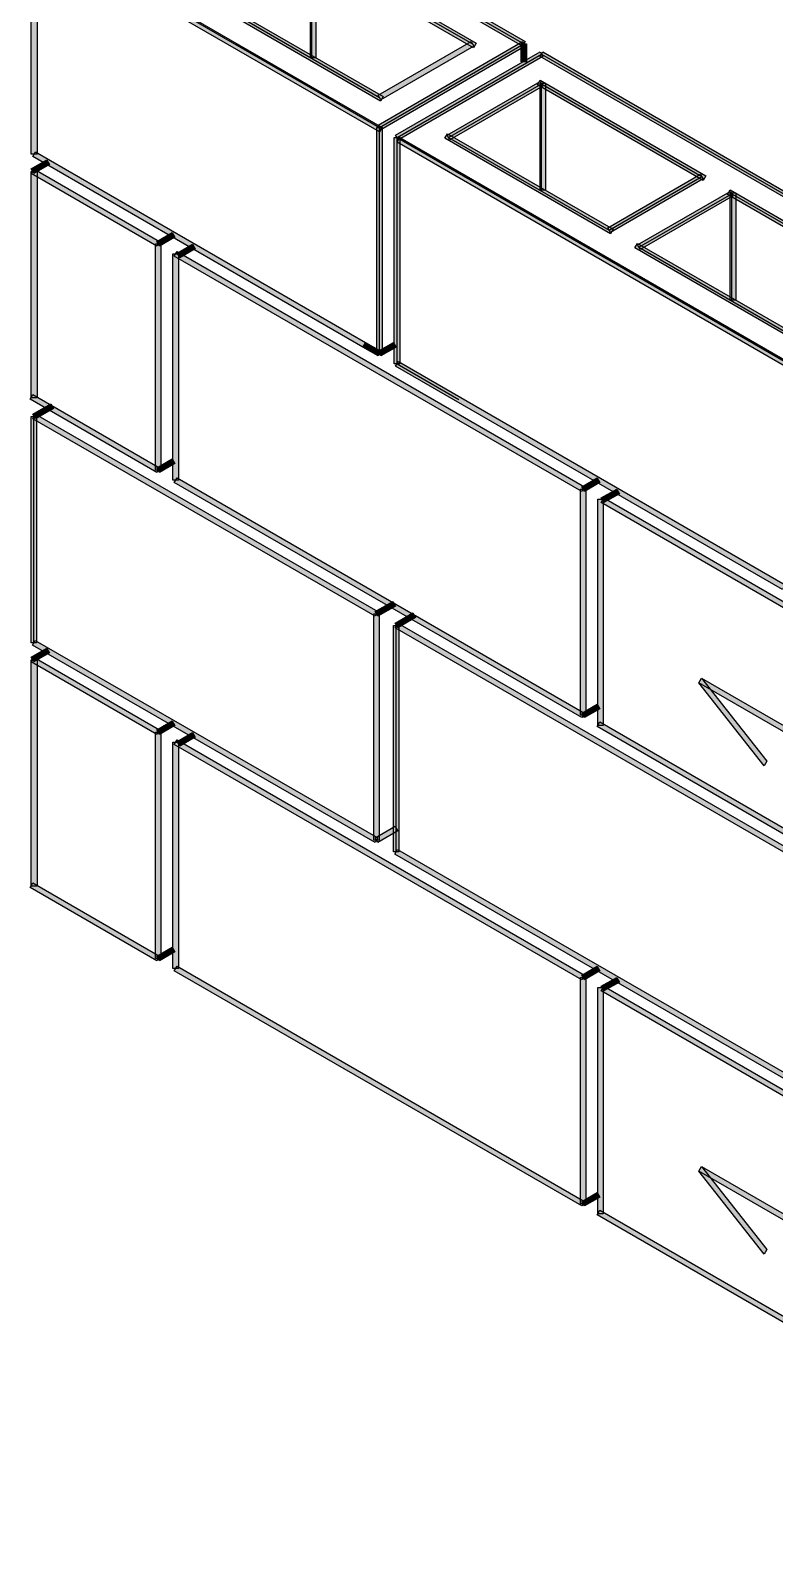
# Model space of a CAD drawing. Extents: x 0 to 119, y 0 to 84.
# Drawn here: x 45.03 to 47.53, y 40.54 to 45.62 of the extents above; entities that cross this region are included whole.
import ezdxf

# ---------------------------------------------------------------- set-up
doc = ezdxf.new("R2010")
doc.units = 0
doc.header["$MEASUREMENT"] = 0
doc.layers.add('10', color=252, linetype='CONTINUOUS')

msp = doc.modelspace()

# ---------------------------------------------------------------- linework, layer by layer
at = {"layer": '10', "color": 252, "linetype": 'Continuous'}
for p, q in [((45.531569, 46.247674), (46.691216, 45.578151)), ((45.039845, 45.971571), (46.206242, 45.298151)), ((45.039845, 45.971571), (46.206242, 45.298151)), ((45.979114, 45.529284), (45.979114, 45.889284)), ((45.979114, 45.889284), (46.518011, 45.578151)), ((45.667345, 45.709284), (46.206242, 45.398151)), ((45.721268, 45.578151), (46.206242, 45.298151)), ((46.206242, 45.298151), (46.691216, 45.578151)), ((46.206242, 45.298151), (46.691216, 45.578151)), ((46.691216, 45.518151), (46.691216, 45.578151)), ((46.264953, 45.264254), (46.749928, 45.544254)), ((46.749928, 45.544254), (48.100927, 44.764254)), ((46.438159, 45.264254), (46.749928, 45.444254)), ((46.749928, 45.444254), (47.288825, 45.133122)), ((46.749928, 45.084254), (46.749928, 45.444254)), ((46.206242, 44.538151), (46.206242, 45.298151)), ((46.264953, 45.264254), (47.615953, 44.484254)), ((46.264953, 45.264254), (47.615953, 44.484254)), ((46.264953, 44.504254), (46.264953, 45.264254)), ((46.438159, 45.264254), (46.977056, 44.953122)), ((46.977056, 44.953122), (47.288825, 45.133122)), ((47.077056, 44.895387), (47.388825, 45.075387)), ((47.388825, 45.075387), (47.927722, 44.764254)), ((47.388825, 44.715387), (47.388825, 45.075387)), ((45.530669, 44.868197), (45.582631, 44.898197)), ((47.077056, 44.895387), (47.615953, 44.584254)), ((46.15428, 44.568151), (46.206242, 44.538151)), ((46.206242, 44.538151), (46.258203, 44.568151)), ((46.264953, 44.504254), (46.4728, 44.384254)), ((45.045595, 43.567422), (45.045595, 44.327422)), ((45.462956, 44.147287), (45.514918, 44.177287)), ((46.261938, 42.865166), (46.261938, 43.625166)), ((46.889821, 43.323486), (46.941783, 43.353486)), ((45.530669, 43.228197), (45.582631, 43.258197)), ((45.462956, 42.507287), (45.514918, 42.537287)), ((46.889821, 41.683486), (46.941783, 41.713486))]:
    msp.add_line(p, q, dxfattribs=at)
for points in [[(45.527069, 46.23988), (45.536069, 46.255468), (46.695716, 45.585946), (46.686716, 45.570357), (45.527069, 46.23988)], [(45.036595, 45.967674), (45.056595, 45.967674), (45.056595, 45.207674), (45.036595, 45.207674), (45.036595, 45.967674)], [(45.039845, 45.955983), (45.048845, 45.971571), (46.215242, 45.298151), (46.206242, 45.282563), (45.039845, 45.955983)], [(45.965311, 45.886861), (45.974311, 45.90245), (46.530529, 45.581317), (46.521529, 45.565729), (45.965311, 45.886861)], [(45.974614, 45.891882), (45.992614, 45.891882), (45.992614, 45.531882), (45.974614, 45.531882), (45.974614, 45.891882)], [(45.653533, 45.706866), (45.662533, 45.722455), (46.218751, 45.401322), (46.209751, 45.385734), (45.653533, 45.706866)], [(46.210742, 45.390357), (46.201742, 45.405946), (46.513511, 45.585946), (46.522511, 45.570357), (46.210742, 45.390357)], [(46.210742, 45.290357), (46.201742, 45.305946), (46.686716, 45.585946), (46.695716, 45.570357), (46.210742, 45.290357)], [(46.682216, 45.578151), (46.700216, 45.578151), (46.700216, 45.518151), (46.682216, 45.518151), (46.682216, 45.578151)], [(46.269453, 45.25646), (46.260453, 45.272048), (46.745428, 45.552048), (46.754428, 45.53646), (46.269453, 45.25646)], [(46.745428, 45.53646), (46.754428, 45.552048), (48.105427, 44.772048), (48.096427, 44.75646), (46.745428, 45.53646)], [(46.442659, 45.25646), (46.433659, 45.272048), (46.745428, 45.452048), (46.754428, 45.43646), (46.442659, 45.25646)], [(46.737108, 45.441264), (46.746108, 45.456853), (47.302326, 45.13572), (47.293326, 45.120132), (46.737108, 45.441264)], [(46.745428, 45.446852), (46.763428, 45.446852), (46.763428, 45.086852), (46.745428, 45.086852), (46.745428, 45.446852)], [(46.215242, 44.538151), (46.197242, 44.538151), (46.197242, 45.298151), (46.215242, 45.298151), (46.215242, 44.538151)], [(46.425339, 45.261264), (46.434339, 45.276853), (46.990556, 44.95572), (46.981556, 44.940132), (46.425339, 45.261264)], [(45.042095, 45.19988), (45.051095, 45.215468), (46.15878, 44.575946), (46.14978, 44.560357), (45.042095, 45.19988)], [(46.255953, 45.264254), (46.273953, 45.264254), (46.273953, 44.504254), (46.255953, 44.504254), (46.255953, 45.264254)], [(46.264953, 45.248666), (46.273953, 45.264254), (47.624953, 44.484254), (47.615953, 44.468666), (46.264953, 45.248666)], [(45.045594, 45.143055), (45.036594, 45.158643), (45.088556, 45.188643), (45.097556, 45.173055), (45.045594, 45.143055)], [(45.467456, 44.915081), (45.458456, 44.899493), (45.03659, 45.143058), (45.04559, 45.158646), (45.467456, 44.915081)], [(45.036595, 45.150248), (45.056595, 45.150248), (45.056595, 44.390248), (45.036595, 44.390248), (45.036595, 45.150248)], [(46.981556, 44.945327), (46.972556, 44.960916), (47.284325, 45.140916), (47.293325, 45.125327), (46.981556, 44.945327)], [(47.081556, 44.887592), (47.072556, 44.903181), (47.384325, 45.083181), (47.393325, 45.067592), (47.081556, 44.887592)], [(47.375022, 45.072964), (47.384022, 45.088553), (47.94024, 44.76742), (47.93124, 44.751832), (47.375022, 45.072964)], [(47.384325, 45.077985), (47.402325, 45.077985), (47.402325, 44.717985), (47.384325, 44.717985), (47.384325, 45.077985)], [(45.467456, 44.899493), (45.458456, 44.915081), (45.510418, 44.945081), (45.519418, 44.929493), (45.467456, 44.899493)], [(45.453956, 44.907287), (45.471956, 44.907287), (45.471956, 44.147287), (45.453956, 44.147287), (45.453956, 44.907287)], [(45.530668, 44.11339), (45.512668, 44.11339), (45.512668, 44.87339), (45.530668, 44.87339), (45.530668, 44.11339)], [(46.894321, 44.09128), (46.885321, 44.075692), (45.517168, 44.865596), (45.526168, 44.881185), (46.894321, 44.09128)], [(45.535169, 44.860402), (45.526169, 44.875991), (45.578131, 44.905991), (45.587131, 44.890402), (45.535169, 44.860402)], [(47.063244, 44.892969), (47.072244, 44.908558), (47.628462, 44.587425), (47.619462, 44.571837), (47.063244, 44.892969)], [(46.210742, 44.545946), (46.201742, 44.530357), (46.14978, 44.560357), (46.15878, 44.575946), (46.210742, 44.545946)], [(46.253703, 44.575946), (46.262703, 44.560357), (46.210742, 44.530357), (46.201742, 44.545946), (46.253703, 44.575946)], [(46.260453, 44.49646), (46.269453, 44.512048), (47.568492, 43.762048), (47.559492, 43.74646), (46.260453, 44.49646)], [(45.467456, 44.155081), (45.458456, 44.139493), (45.033481, 44.384855), (45.042481, 44.400443), (45.467456, 44.155081)], [(45.051532, 44.319627), (45.042532, 44.335215), (45.102064, 44.369587), (45.111064, 44.353998), (45.051532, 44.319627)], [(45.036595, 44.327422), (45.054595, 44.327422), (45.054595, 43.567422), (45.036595, 43.567422), (45.036595, 44.327422)], [(46.200503, 43.671857), (46.191503, 43.656268), (45.042532, 44.319628), (45.051532, 44.335216), (46.200503, 43.671857)], [(45.467456, 44.139493), (45.458456, 44.155081), (45.510418, 44.185081), (45.519418, 44.169493), (45.467456, 44.139493)], [(46.894321, 43.33128), (46.885321, 43.315692), (45.517168, 44.105597), (45.526168, 44.121186), (46.894321, 43.33128)], [(46.894321, 44.075692), (46.885321, 44.09128), (46.937283, 44.12128), (46.946283, 44.105692), (46.894321, 44.075692)], [(46.880821, 44.083486), (46.898821, 44.083486), (46.898821, 43.323486), (46.880821, 43.323486), (46.880821, 44.083486)], [(46.939533, 44.049589), (46.957533, 44.049589), (46.957533, 43.289589), (46.939533, 43.289589), (46.939533, 44.049589)], [(46.959783, 44.037898), (46.950783, 44.053486), (47.002744, 44.083486), (47.011744, 44.067898), (46.959783, 44.037898)], [(48.864618, 42.953729), (48.855618, 42.938141), (46.950783, 44.037898), (46.959783, 44.053487), (48.864618, 42.953729)], [(46.200503, 43.656268), (46.191503, 43.671857), (46.251035, 43.706228), (46.260035, 43.690639), (46.200503, 43.656268)], [(46.200503, 43.656268), (46.191503, 43.671857), (46.251035, 43.706228), (46.260035, 43.690639), (46.200503, 43.656268)], [(46.205003, 42.904062), (46.187003, 42.904062), (46.187003, 43.664062), (46.205003, 43.664062), (46.205003, 42.904062)], [(46.205003, 42.904062), (46.187003, 42.904062), (46.187003, 43.664062), (46.205003, 43.664062), (46.205003, 42.904062)], [(46.267875, 43.617371), (46.258875, 43.63296), (46.318407, 43.667331), (46.327407, 43.651742), (46.267875, 43.617371)], [(46.252938, 43.625166), (46.270938, 43.625166), (46.270938, 42.865166), (46.252938, 42.865166), (46.252938, 43.625166)], [(47.602027, 42.862686), (47.593027, 42.847098), (46.258875, 43.617372), (46.267875, 43.63296), (47.602027, 42.862686)], [(45.045594, 43.503055), (45.036594, 43.518643), (45.088556, 43.548643), (45.097556, 43.533055), (45.045594, 43.503055)], [(45.041095, 43.559628), (45.050095, 43.575216), (46.200503, 42.911857), (46.191503, 42.896268), (45.041095, 43.559628)], [(45.467456, 43.275081), (45.458456, 43.259493), (45.03659, 43.503058), (45.04559, 43.518646), (45.467456, 43.275081)], [(45.036595, 43.510248), (45.056595, 43.510248), (45.056595, 42.750248), (45.036595, 42.750248), (45.036595, 43.510248)], [(48.477395, 42.761536), (48.468395, 42.745948), (47.278716, 43.432809), (47.287716, 43.448398), (48.477395, 42.761536)], [(47.507208, 43.169745), (47.498208, 43.154157), (47.278716, 43.432809), (47.287716, 43.448398), (47.507208, 43.169745)], [(46.894321, 43.315692), (46.885321, 43.33128), (46.937283, 43.36128), (46.946283, 43.345692), (46.894321, 43.315692)], [(45.467456, 43.259493), (45.458456, 43.275081), (45.510418, 43.305081), (45.519418, 43.289493), (45.467456, 43.259493)], [(48.864618, 42.193729), (48.855618, 42.178141), (46.937284, 43.285694), (46.946284, 43.301282), (48.864618, 42.193729)], [(45.453956, 43.267287), (45.471956, 43.267287), (45.471956, 42.507287), (45.453956, 42.507287), (45.453956, 43.267287)], [(45.530668, 42.47339), (45.512668, 42.47339), (45.512668, 43.23339), (45.530668, 43.23339), (45.530668, 42.47339)], [(46.894321, 42.45128), (46.885321, 42.435692), (45.517168, 43.225596), (45.526168, 43.241185), (46.894321, 42.45128)], [(45.535169, 43.220402), (45.526169, 43.235991), (45.578131, 43.265991), (45.587131, 43.250402), (45.535169, 43.220402)], [(46.258955, 42.9508), (46.267955, 42.935212), (46.200503, 42.896268), (46.191503, 42.911857), (46.258955, 42.9508)], [(46.258955, 42.9508), (46.267955, 42.935212), (46.200503, 42.896268), (46.191503, 42.911857), (46.258955, 42.9508)], [(46.257438, 42.857372), (46.266438, 42.87296), (47.602027, 42.102686), (47.593027, 42.087098), (46.257438, 42.857372)], [(45.467456, 42.515081), (45.458456, 42.499493), (45.033481, 42.744855), (45.042481, 42.760443), (45.467456, 42.515081)], [(45.467456, 42.499493), (45.458456, 42.515081), (45.510418, 42.545081), (45.519418, 42.529493), (45.467456, 42.499493)], [(46.894321, 41.69128), (46.885321, 41.675692), (45.517168, 42.465597), (45.526168, 42.481186), (46.894321, 41.69128)], [(46.894321, 42.435692), (46.885321, 42.45128), (46.937283, 42.48128), (46.946283, 42.465692), (46.894321, 42.435692)], [(46.880821, 42.443486), (46.898821, 42.443486), (46.898821, 41.683486), (46.880821, 41.683486), (46.880821, 42.443486)], [(46.959783, 42.397898), (46.950783, 42.413486), (47.002744, 42.443486), (47.011744, 42.427898), (46.959783, 42.397898)], [(46.939533, 42.409589), (46.957533, 42.409589), (46.957533, 41.649589), (46.939533, 41.649589), (46.939533, 42.409589)], [(48.864618, 41.313729), (48.855618, 41.298141), (46.950783, 42.397898), (46.959783, 42.413487), (48.864618, 41.313729)], [(48.477395, 41.121536), (48.468395, 41.105948), (47.278716, 41.792809), (47.287716, 41.808398), (48.477395, 41.121536)], [(47.507208, 41.529745), (47.498208, 41.514157), (47.278716, 41.792809), (47.287716, 41.808398), (47.507208, 41.529745)], [(46.894321, 41.675692), (46.885321, 41.69128), (46.937283, 41.72128), (46.946283, 41.705692), (46.894321, 41.675692)], [(48.864618, 40.553729), (48.855618, 40.538141), (46.937284, 41.645694), (46.946284, 41.661282), (48.864618, 40.553729)]]:
    msp.add_lwpolyline(points, dxfattribs=at)
for points in [[(45.527069, 46.23988), (45.536069, 46.255468), (46.695716, 45.585946)], [(45.527069, 46.23988), (46.695716, 45.585946), (46.686716, 45.570357)], [(45.527069, 46.23988), (46.686716, 45.570357), (45.527069, 46.23988)], [(45.036595, 45.967674), (45.056595, 45.967674), (45.056595, 45.207674)], [(45.036595, 45.967674), (45.056595, 45.207674), (45.036595, 45.207674)], [(45.036595, 45.967674), (45.036595, 45.207674), (45.036595, 45.967674)], [(45.039845, 45.955983), (45.048845, 45.971571), (46.215242, 45.298151)], [(45.039845, 45.955983), (46.215242, 45.298151), (46.206242, 45.282563)], [(45.039845, 45.955983), (46.206242, 45.282563), (45.039845, 45.955983)], [(45.965311, 45.886861), (45.974311, 45.90245), (46.530529, 45.581317)], [(45.965311, 45.886861), (46.530529, 45.581317), (46.521529, 45.565729)], [(45.965311, 45.886861), (46.521529, 45.565729), (45.965311, 45.886861)], [(45.974614, 45.891882), (45.992614, 45.891882), (45.992614, 45.531882)], [(45.974614, 45.891882), (45.992614, 45.531882), (45.974614, 45.531882)], [(45.974614, 45.891882), (45.974614, 45.531882), (45.974614, 45.891882)], [(45.653533, 45.706866), (45.662533, 45.722455), (46.218751, 45.401322)], [(45.653533, 45.706866), (46.218751, 45.401322), (46.209751, 45.385734)], [(45.653533, 45.706866), (46.209751, 45.385734), (45.653533, 45.706866)], [(46.210742, 45.390357), (46.201742, 45.405946), (46.513511, 45.585946)], [(46.210742, 45.290357), (46.201742, 45.305946), (46.686716, 45.585946)], [(46.210742, 45.390357), (46.513511, 45.585946), (46.522511, 45.570357)], [(46.210742, 45.290357), (46.686716, 45.585946), (46.695716, 45.570357)], [(46.210742, 45.390357), (46.522511, 45.570357), (46.210742, 45.390357)], [(46.210742, 45.290357), (46.695716, 45.570357), (46.210742, 45.290357)], [(46.682216, 45.578151), (46.700216, 45.578151), (46.700216, 45.518151)], [(46.682216, 45.578151), (46.700216, 45.518151), (46.682216, 45.518151)], [(46.682216, 45.578151), (46.682216, 45.518151), (46.682216, 45.578151)], [(46.269453, 45.25646), (46.260453, 45.272048), (46.745428, 45.552048)], [(46.269453, 45.25646), (46.745428, 45.552048), (46.754428, 45.53646)], [(46.269453, 45.25646), (46.754428, 45.53646), (46.269453, 45.25646)], [(46.745428, 45.53646), (46.754428, 45.552048), (48.105427, 44.772048)], [(46.745428, 45.53646), (48.105427, 44.772048), (48.096427, 44.75646)], [(46.745428, 45.53646), (48.096427, 44.75646), (46.745428, 45.53646)], [(46.442659, 45.25646), (46.433659, 45.272048), (46.745428, 45.452048)], [(46.442659, 45.25646), (46.745428, 45.452048), (46.754428, 45.43646)], [(46.442659, 45.25646), (46.754428, 45.43646), (46.442659, 45.25646)], [(46.737108, 45.441264), (46.746108, 45.456853), (47.302326, 45.13572)], [(46.737108, 45.441264), (47.302326, 45.13572), (47.293326, 45.120132)], [(46.737108, 45.441264), (47.293326, 45.120132), (46.737108, 45.441264)], [(46.745428, 45.446852), (46.763428, 45.446852), (46.763428, 45.086852)], [(46.745428, 45.446852), (46.763428, 45.086852), (46.745428, 45.086852)], [(46.745428, 45.446852), (46.745428, 45.086852), (46.745428, 45.446852)], [(46.215242, 44.538151), (46.197242, 44.538151), (46.197242, 45.298151)], [(46.215242, 44.538151), (46.197242, 45.298151), (46.215242, 45.298151)], [(46.215242, 44.538151), (46.215242, 45.298151), (46.215242, 44.538151)], [(46.425339, 45.261264), (46.434339, 45.276853), (46.990556, 44.95572)], [(45.042095, 45.19988), (45.051095, 45.215468), (46.15878, 44.575946)], [(46.255953, 45.264254), (46.273953, 45.264254), (46.273953, 44.504254)], [(46.255953, 45.264254), (46.273953, 44.504254), (46.255953, 44.504254)], [(46.255953, 45.264254), (46.255953, 44.504254), (46.255953, 45.264254)], [(46.264953, 45.248666), (46.273953, 45.264254), (47.624953, 44.484254)], [(46.264953, 45.248666), (47.624953, 44.484254), (47.615953, 44.468666)], [(46.264953, 45.248666), (47.615953, 44.468666), (46.264953, 45.248666)], [(46.425339, 45.261264), (46.990556, 44.95572), (46.981556, 44.940132)], [(46.425339, 45.261264), (46.981556, 44.940132), (46.425339, 45.261264)], [(45.045594, 45.143055), (45.036594, 45.158643), (45.088556, 45.188643)], [(45.042095, 45.19988), (46.15878, 44.575946), (46.14978, 44.560357)], [(45.042095, 45.19988), (46.14978, 44.560357), (45.042095, 45.19988)], [(45.045594, 45.143055), (45.088556, 45.188643), (45.097556, 45.173055)], [(45.045594, 45.143055), (45.097556, 45.173055), (45.045594, 45.143055)], [(45.467456, 44.915081), (45.03659, 45.143058), (45.04559, 45.158646)], [(45.467456, 44.915081), (45.458456, 44.899493), (45.03659, 45.143058)], [(45.036595, 45.150248), (45.056595, 45.150248), (45.056595, 44.390248)], [(45.036595, 45.150248), (45.056595, 44.390248), (45.036595, 44.390248)], [(45.036595, 45.150248), (45.036595, 44.390248), (45.036595, 45.150248)], [(45.467456, 44.915081), (45.04559, 45.158646), (45.467456, 44.915081)], [(46.981556, 44.945327), (46.972556, 44.960916), (47.284325, 45.140916)], [(46.981556, 44.945327), (47.284325, 45.140916), (47.293325, 45.125327)], [(46.981556, 44.945327), (47.293325, 45.125327), (46.981556, 44.945327)], [(47.081556, 44.887592), (47.072556, 44.903181), (47.384325, 45.083181)], [(47.081556, 44.887592), (47.384325, 45.083181), (47.393325, 45.067592)], [(47.081556, 44.887592), (47.393325, 45.067592), (47.081556, 44.887592)], [(47.375022, 45.072964), (47.384022, 45.088553), (47.94024, 44.76742)], [(47.375022, 45.072964), (47.94024, 44.76742), (47.93124, 44.751832)], [(47.375022, 45.072964), (47.93124, 44.751832), (47.375022, 45.072964)], [(47.384325, 45.077985), (47.402325, 45.077985), (47.402325, 44.717985)], [(47.384325, 45.077985), (47.402325, 44.717985), (47.384325, 44.717985)], [(47.384325, 45.077985), (47.384325, 44.717985), (47.384325, 45.077985)], [(45.467456, 44.899493), (45.458456, 44.915081), (45.510418, 44.945081)], [(45.467456, 44.899493), (45.510418, 44.945081), (45.519418, 44.929493)], [(45.467456, 44.899493), (45.519418, 44.929493), (45.467456, 44.899493)], [(45.453956, 44.907287), (45.471956, 44.907287), (45.471956, 44.147287)], [(45.453956, 44.907287), (45.471956, 44.147287), (45.453956, 44.147287)], [(45.453956, 44.907287), (45.453956, 44.147287), (45.453956, 44.907287)], [(45.530668, 44.11339), (45.512668, 44.11339), (45.512668, 44.87339)], [(45.530668, 44.11339), (45.512668, 44.87339), (45.530668, 44.87339)], [(46.894321, 44.09128), (45.517168, 44.865596), (45.526168, 44.881185)], [(46.894321, 44.09128), (46.885321, 44.075692), (45.517168, 44.865596)], [(46.894321, 44.09128), (45.526168, 44.881185), (46.894321, 44.09128)], [(45.535169, 44.860402), (45.526169, 44.875991), (45.578131, 44.905991)], [(45.530668, 44.11339), (45.530668, 44.87339), (45.530668, 44.11339)], [(45.535169, 44.860402), (45.578131, 44.905991), (45.587131, 44.890402)], [(45.535169, 44.860402), (45.587131, 44.890402), (45.535169, 44.860402)], [(47.063244, 44.892969), (47.072244, 44.908558), (47.628462, 44.587425)], [(47.063244, 44.892969), (47.628462, 44.587425), (47.619462, 44.571837)], [(47.063244, 44.892969), (47.619462, 44.571837), (47.063244, 44.892969)], [(46.210742, 44.545946), (46.14978, 44.560357), (46.15878, 44.575946)], [(46.210742, 44.545946), (46.201742, 44.530357), (46.14978, 44.560357)], [(46.210742, 44.545946), (46.15878, 44.575946), (46.210742, 44.545946)], [(46.253703, 44.575946), (46.210742, 44.530357), (46.201742, 44.545946)], [(46.253703, 44.575946), (46.201742, 44.545946), (46.253703, 44.575946)], [(46.253703, 44.575946), (46.262703, 44.560357), (46.210742, 44.530357)], [(46.260453, 44.49646), (46.269453, 44.512048), (47.568492, 43.762048)], [(46.260453, 44.49646), (47.568492, 43.762048), (47.559492, 43.74646)], [(46.260453, 44.49646), (47.559492, 43.74646), (46.260453, 44.49646)], [(45.467456, 44.155081), (45.033481, 44.384855), (45.042481, 44.400443)], [(45.467456, 44.155081), (45.458456, 44.139493), (45.033481, 44.384855)], [(45.467456, 44.155081), (45.042481, 44.400443), (45.467456, 44.155081)], [(45.051532, 44.319627), (45.042532, 44.335215), (45.102064, 44.369587)], [(45.051532, 44.319627), (45.102064, 44.369587), (45.111064, 44.353998)], [(45.051532, 44.319627), (45.111064, 44.353998), (45.051532, 44.319627)], [(45.036595, 44.327422), (45.054595, 44.327422), (45.054595, 43.567422)], [(45.036595, 44.327422), (45.054595, 43.567422), (45.036595, 43.567422)], [(45.036595, 44.327422), (45.036595, 43.567422), (45.036595, 44.327422)], [(46.200503, 43.671857), (45.042532, 44.319628), (45.051532, 44.335216)], [(46.200503, 43.671857), (46.191503, 43.656268), (45.042532, 44.319628)], [(46.200503, 43.671857), (45.051532, 44.335216), (46.200503, 43.671857)], [(45.467456, 44.139493), (45.458456, 44.155081), (45.510418, 44.185081)], [(45.467456, 44.139493), (45.510418, 44.185081), (45.519418, 44.169493)], [(45.467456, 44.139493), (45.519418, 44.169493), (45.467456, 44.139493)], [(46.894321, 43.33128), (45.517168, 44.105597), (45.526168, 44.121186)], [(46.894321, 43.33128), (46.885321, 43.315692), (45.517168, 44.105597)], [(46.894321, 43.33128), (45.526168, 44.121186), (46.894321, 43.33128)], [(46.894321, 44.075692), (46.885321, 44.09128), (46.937283, 44.12128)], [(46.894321, 44.075692), (46.937283, 44.12128), (46.946283, 44.105692)], [(46.894321, 44.075692), (46.946283, 44.105692), (46.894321, 44.075692)], [(46.880821, 44.083486), (46.898821, 44.083486), (46.898821, 43.323486)], [(46.880821, 44.083486), (46.898821, 43.323486), (46.880821, 43.323486)], [(46.880821, 44.083486), (46.880821, 43.323486), (46.880821, 44.083486)], [(46.939533, 44.049589), (46.957533, 44.049589), (46.957533, 43.289589)], [(46.939533, 44.049589), (46.957533, 43.289589), (46.939533, 43.289589)], [(46.939533, 44.049589), (46.939533, 43.289589), (46.939533, 44.049589)], [(46.959783, 44.037898), (46.950783, 44.053486), (47.002744, 44.083486)], [(48.864618, 42.953729), (46.950783, 44.037898), (46.959783, 44.053487)], [(46.959783, 44.037898), (47.002744, 44.083486), (47.011744, 44.067898)], [(46.959783, 44.037898), (47.011744, 44.067898), (46.959783, 44.037898)], [(48.864618, 42.953729), (46.959783, 44.053487), (48.864618, 42.953729)], [(48.864618, 42.953729), (48.855618, 42.938141), (46.950783, 44.037898)], [(46.200503, 43.656268), (46.191503, 43.671857), (46.251035, 43.706228)], [(46.200503, 43.656268), (46.191503, 43.671857), (46.251035, 43.706228)], [(46.200503, 43.656268), (46.251035, 43.706228), (46.260035, 43.690639)], [(46.200503, 43.656268), (46.251035, 43.706228), (46.260035, 43.690639)], [(46.200503, 43.656268), (46.260035, 43.690639), (46.200503, 43.656268)], [(46.200503, 43.656268), (46.260035, 43.690639), (46.200503, 43.656268)], [(46.205003, 42.904062), (46.187003, 42.904062), (46.187003, 43.664062)], [(46.205003, 42.904062), (46.187003, 43.664062), (46.205003, 43.664062)], [(46.205003, 42.904062), (46.187003, 42.904062), (46.187003, 43.664062)], [(46.205003, 42.904062), (46.187003, 43.664062), (46.205003, 43.664062)], [(46.205003, 42.904062), (46.205003, 43.664062), (46.205003, 42.904062)], [(46.205003, 42.904062), (46.205003, 43.664062), (46.205003, 42.904062)], [(46.267875, 43.617371), (46.258875, 43.63296), (46.318407, 43.667331)], [(46.267875, 43.617371), (46.318407, 43.667331), (46.327407, 43.651742)], [(46.267875, 43.617371), (46.327407, 43.651742), (46.267875, 43.617371)], [(46.252938, 43.625166), (46.270938, 43.625166), (46.270938, 42.865166)], [(46.252938, 43.625166), (46.270938, 42.865166), (46.252938, 42.865166)], [(46.252938, 43.625166), (46.252938, 42.865166), (46.252938, 43.625166)], [(47.602027, 42.862686), (46.258875, 43.617372), (46.267875, 43.63296)], [(47.602027, 42.862686), (47.593027, 42.847098), (46.258875, 43.617372)], [(47.602027, 42.862686), (46.267875, 43.63296), (47.602027, 42.862686)], [(45.045594, 43.503055), (45.036594, 43.518643), (45.088556, 43.548643)], [(45.041095, 43.559628), (45.050095, 43.575216), (46.200503, 42.911857)], [(45.041095, 43.559628), (46.200503, 42.911857), (46.191503, 42.896268)], [(45.041095, 43.559628), (46.191503, 42.896268), (45.041095, 43.559628)], [(45.045594, 43.503055), (45.088556, 43.548643), (45.097556, 43.533055)], [(45.467456, 43.275081), (45.03659, 43.503058), (45.04559, 43.518646)], [(45.467456, 43.275081), (45.458456, 43.259493), (45.03659, 43.503058)], [(45.036595, 43.510248), (45.056595, 43.510248), (45.056595, 42.750248)], [(45.036595, 43.510248), (45.056595, 42.750248), (45.036595, 42.750248)], [(45.036595, 43.510248), (45.036595, 42.750248), (45.036595, 43.510248)], [(45.467456, 43.275081), (45.04559, 43.518646), (45.467456, 43.275081)], [(45.045594, 43.503055), (45.097556, 43.533055), (45.045594, 43.503055)], [(48.477395, 42.761536), (47.278716, 43.432809), (47.287716, 43.448398)], [(47.507208, 43.169745), (47.278716, 43.432809), (47.287716, 43.448398)], [(48.477395, 42.761536), (47.287716, 43.448398), (48.477395, 42.761536)], [(47.507208, 43.169745), (47.287716, 43.448398), (47.507208, 43.169745)], [(48.477395, 42.761536), (48.468395, 42.745948), (47.278716, 43.432809)], [(47.507208, 43.169745), (47.498208, 43.154157), (47.278716, 43.432809)], [(46.894321, 43.315692), (46.885321, 43.33128), (46.937283, 43.36128)], [(46.894321, 43.315692), (46.937283, 43.36128), (46.946283, 43.345692)], [(46.894321, 43.315692), (46.946283, 43.345692), (46.894321, 43.315692)], [(45.467456, 43.259493), (45.458456, 43.275081), (45.510418, 43.305081)], [(45.467456, 43.259493), (45.510418, 43.305081), (45.519418, 43.289493)], [(45.467456, 43.259493), (45.519418, 43.289493), (45.467456, 43.259493)], [(48.864618, 42.193729), (46.937284, 43.285694), (46.946284, 43.301282)], [(48.864618, 42.193729), (48.855618, 42.178141), (46.937284, 43.285694)], [(48.864618, 42.193729), (46.946284, 43.301282), (48.864618, 42.193729)], [(45.453956, 43.267287), (45.471956, 43.267287), (45.471956, 42.507287)], [(45.453956, 43.267287), (45.471956, 42.507287), (45.453956, 42.507287)], [(45.453956, 43.267287), (45.453956, 42.507287), (45.453956, 43.267287)], [(45.530668, 42.47339), (45.512668, 42.47339), (45.512668, 43.23339)], [(45.530668, 42.47339), (45.512668, 43.23339), (45.530668, 43.23339)], [(46.894321, 42.45128), (45.517168, 43.225596), (45.526168, 43.241185)], [(46.894321, 42.45128), (45.526168, 43.241185), (46.894321, 42.45128)], [(45.535169, 43.220402), (45.526169, 43.235991), (45.578131, 43.265991)], [(45.530668, 42.47339), (45.530668, 43.23339), (45.530668, 42.47339)], [(45.535169, 43.220402), (45.578131, 43.265991), (45.587131, 43.250402)], [(45.535169, 43.220402), (45.587131, 43.250402), (45.535169, 43.220402)], [(46.894321, 42.45128), (46.885321, 42.435692), (45.517168, 43.225596)], [(46.258955, 42.9508), (46.200503, 42.896268), (46.191503, 42.911857)], [(46.258955, 42.9508), (46.191503, 42.911857), (46.258955, 42.9508)], [(46.258955, 42.9508), (46.200503, 42.896268), (46.191503, 42.911857)], [(46.258955, 42.9508), (46.191503, 42.911857), (46.258955, 42.9508)], [(46.258955, 42.9508), (46.267955, 42.935212), (46.200503, 42.896268)], [(46.258955, 42.9508), (46.267955, 42.935212), (46.200503, 42.896268)], [(46.257438, 42.857372), (46.266438, 42.87296), (47.602027, 42.102686)], [(46.257438, 42.857372), (47.602027, 42.102686), (47.593027, 42.087098)], [(46.257438, 42.857372), (47.593027, 42.087098), (46.257438, 42.857372)], [(45.467456, 42.515081), (45.033481, 42.744855), (45.042481, 42.760443)], [(45.467456, 42.515081), (45.458456, 42.499493), (45.033481, 42.744855)], [(45.467456, 42.515081), (45.042481, 42.760443), (45.467456, 42.515081)], [(45.467456, 42.499493), (45.458456, 42.515081), (45.510418, 42.545081)], [(45.467456, 42.499493), (45.510418, 42.545081), (45.519418, 42.529493)], [(45.467456, 42.499493), (45.519418, 42.529493), (45.467456, 42.499493)], [(46.894321, 41.69128), (45.517168, 42.465597), (45.526168, 42.481186)], [(46.894321, 41.69128), (45.526168, 42.481186), (46.894321, 41.69128)], [(46.894321, 42.435692), (46.885321, 42.45128), (46.937283, 42.48128)], [(46.894321, 42.435692), (46.937283, 42.48128), (46.946283, 42.465692)], [(46.894321, 41.69128), (46.885321, 41.675692), (45.517168, 42.465597)], [(46.880821, 42.443486), (46.898821, 42.443486), (46.898821, 41.683486)], [(46.880821, 42.443486), (46.898821, 41.683486), (46.880821, 41.683486)], [(46.880821, 42.443486), (46.880821, 41.683486), (46.880821, 42.443486)], [(46.894321, 42.435692), (46.946283, 42.465692), (46.894321, 42.435692)], [(46.959783, 42.397898), (46.950783, 42.413486), (47.002744, 42.443486)], [(46.959783, 42.397898), (47.002744, 42.443486), (47.011744, 42.427898)], [(46.959783, 42.397898), (47.011744, 42.427898), (46.959783, 42.397898)], [(46.939533, 42.409589), (46.957533, 42.409589), (46.957533, 41.649589)], [(46.939533, 42.409589), (46.957533, 41.649589), (46.939533, 41.649589)], [(46.939533, 42.409589), (46.939533, 41.649589), (46.939533, 42.409589)], [(48.864618, 41.313729), (46.950783, 42.397898), (46.959783, 42.413487)], [(48.864618, 41.313729), (48.855618, 41.298141), (46.950783, 42.397898)], [(48.864618, 41.313729), (46.959783, 42.413487), (48.864618, 41.313729)], [(48.477395, 41.121536), (47.278716, 41.792809), (47.287716, 41.808398)], [(47.507208, 41.529745), (47.278716, 41.792809), (47.287716, 41.808398)], [(48.477395, 41.121536), (47.287716, 41.808398), (48.477395, 41.121536)], [(47.507208, 41.529745), (47.287716, 41.808398), (47.507208, 41.529745)], [(48.477395, 41.121536), (48.468395, 41.105948), (47.278716, 41.792809)], [(47.507208, 41.529745), (47.498208, 41.514157), (47.278716, 41.792809)], [(46.894321, 41.675692), (46.885321, 41.69128), (46.937283, 41.72128)], [(46.894321, 41.675692), (46.937283, 41.72128), (46.946283, 41.705692)], [(46.894321, 41.675692), (46.946283, 41.705692), (46.894321, 41.675692)], [(48.864618, 40.553729), (46.937284, 41.645694), (46.946284, 41.661282)], [(48.864618, 40.553729), (46.946284, 41.661282), (48.864618, 40.553729)], [(48.864618, 40.553729), (48.855618, 40.538141), (46.937284, 41.645694)]]:
    msp.add_solid(points, dxfattribs=at)

doc.saveas('drawing.dxf')
